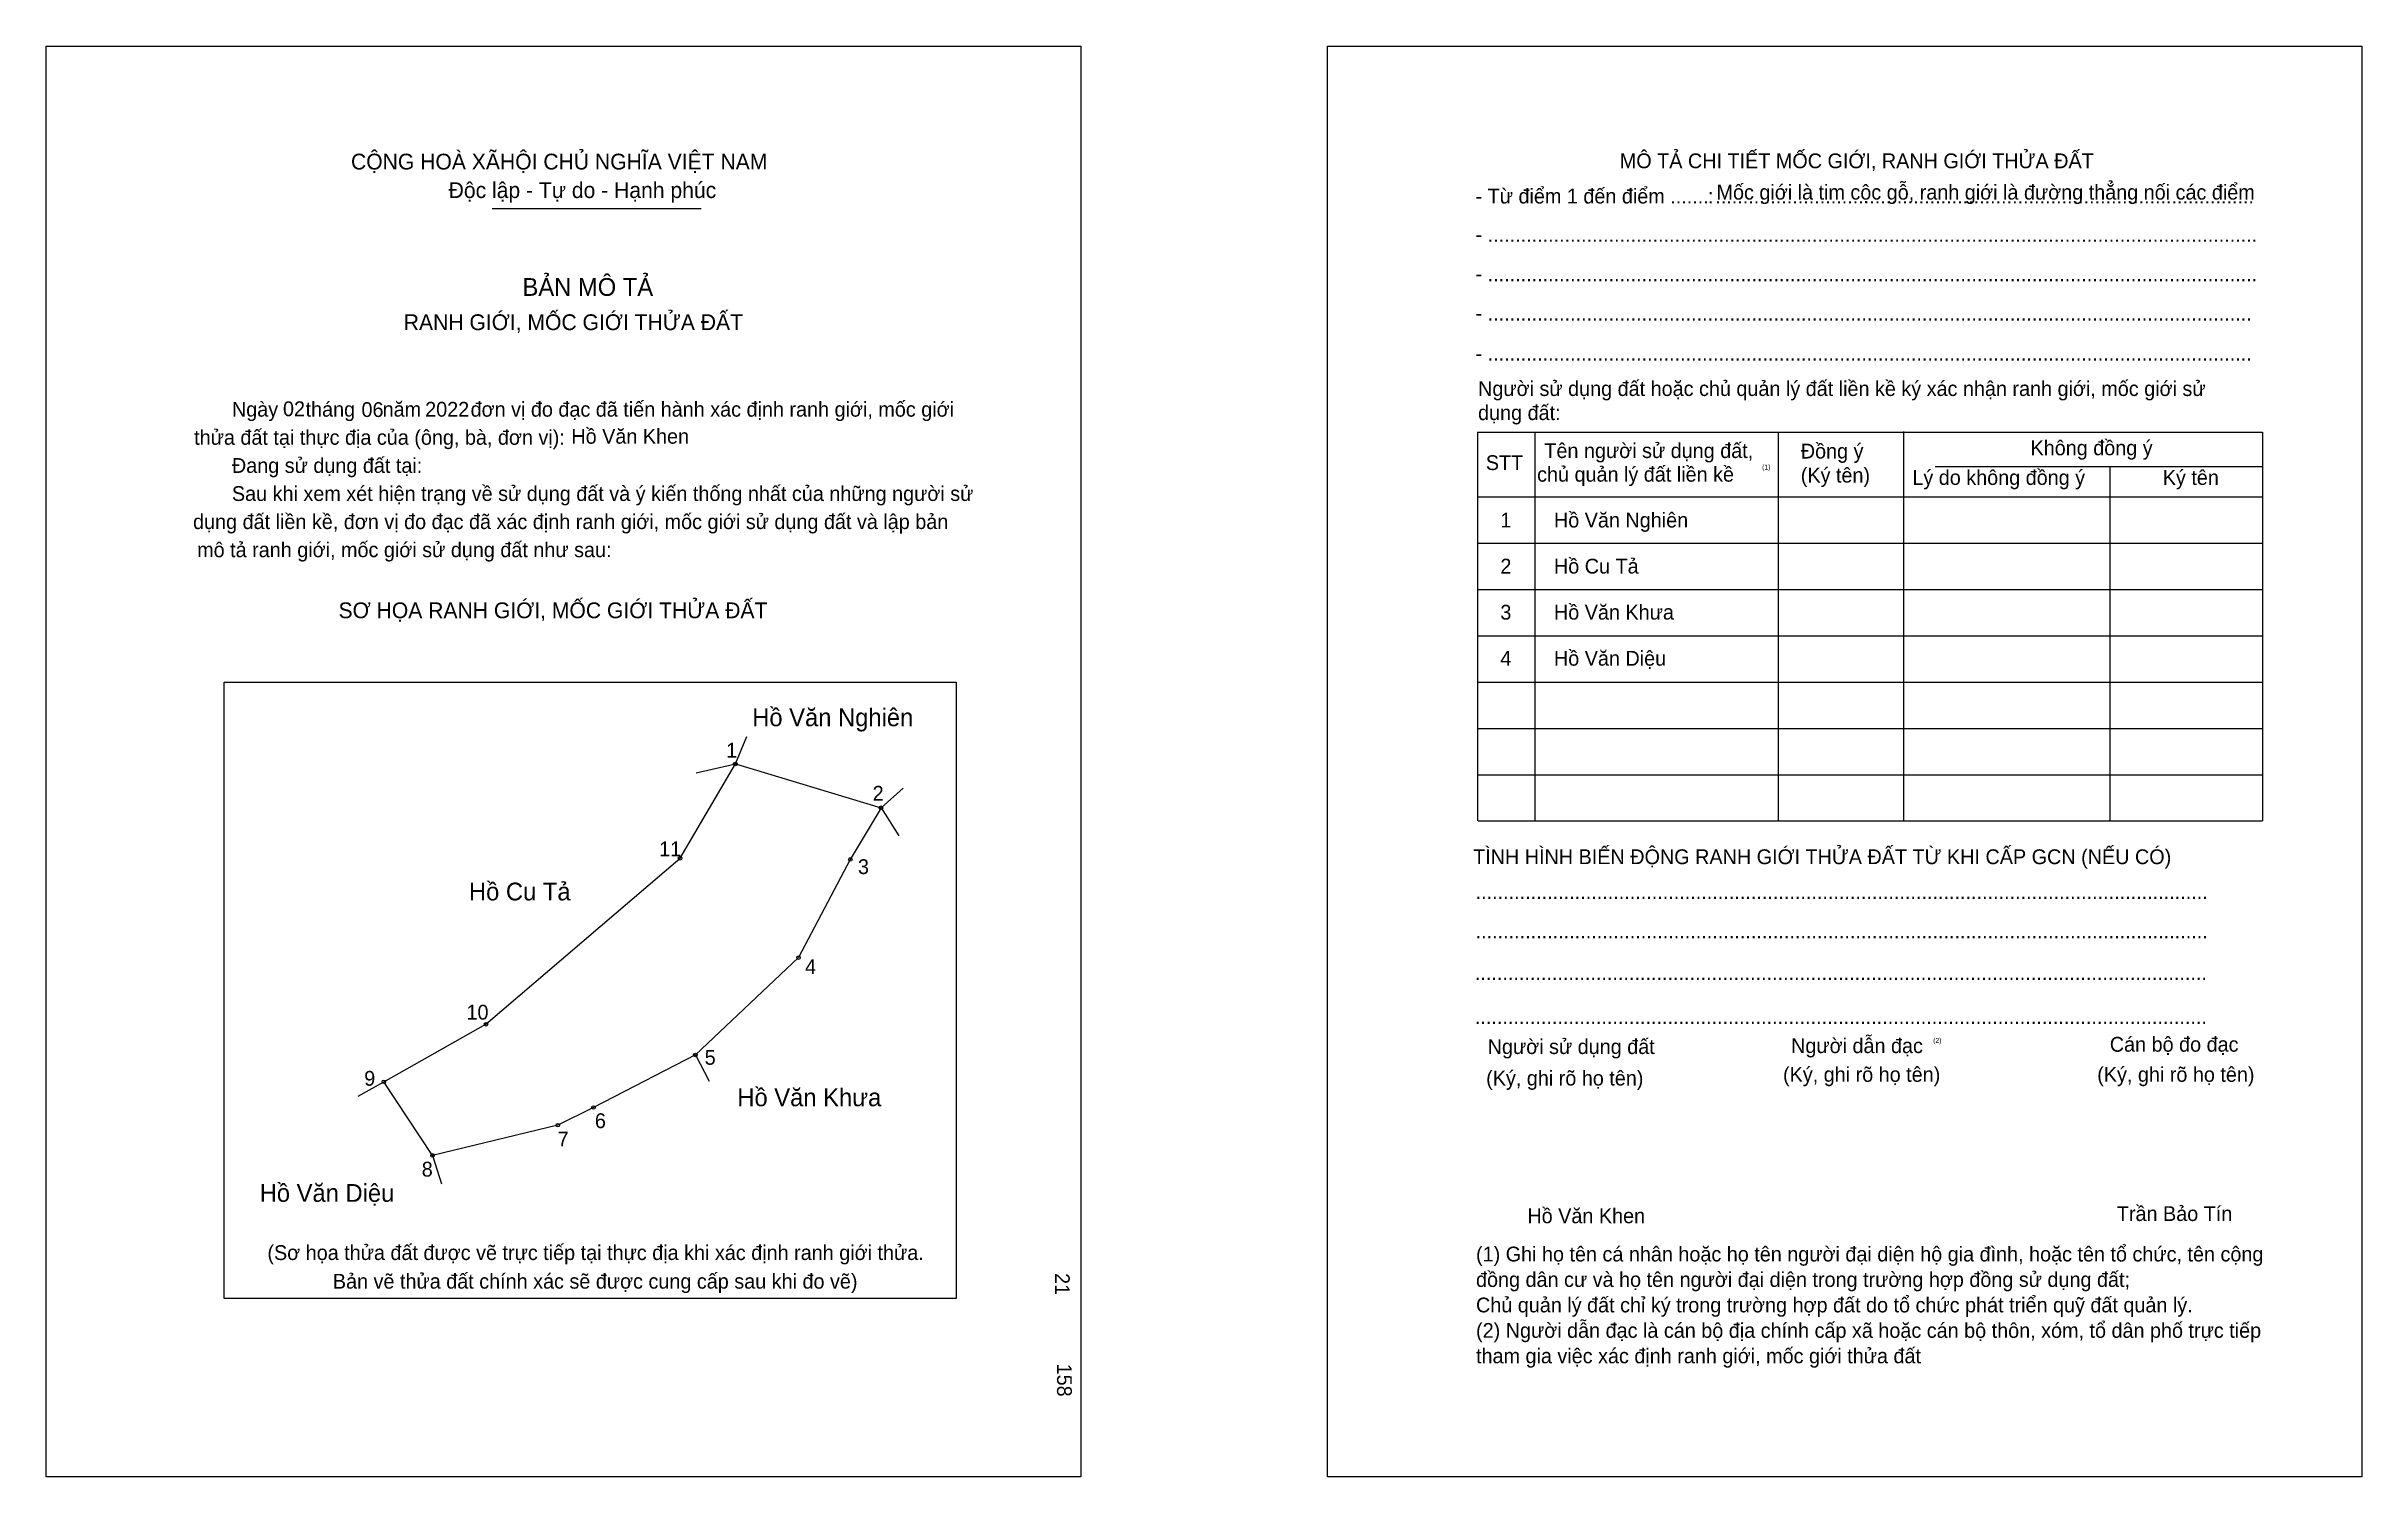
# Model space of a CAD drawing. Extents: x 547005 to 547800, y 1825745 to 1826237.
import ezdxf

# ---------------------------------------------------------------- set-up
doc = ezdxf.new("R2010")
doc.units = 0
for name, color, linetype in [('bmtKhungInTrang1', 7, 'Continuous'), ('bmtKhungInTrang2', 7, 'Continuous'), ('bmtNoiDung', 7, 'Continuous'), ('bmtTemplate', 7, 'Continuous'), ('CanhThua', 7, 'Continuous'), ('MocDinhThua', 7, 'Continuous'), ('RauThua', 7, 'Continuous'), ('SoHieuDinhThua', 7, 'Continuous'), ('TenChuLanCan', 7, 'Continuous')]:
    doc.layers.add(name, color=color, linetype=linetype)

msp = doc.modelspace()

# ---------------------------------------------------------------- linework, layer by layer
at = {"layer": 'bmtKhungInTrang1'}
msp.add_lwpolyline([(547004.55, 1826237.2), (547360.1, 1826237.2), (547360.1, 1825745.44), (547004.55, 1825745.44)], close=True, dxfattribs=at)
at = {"layer": 'bmtKhungInTrang2'}
msp.add_lwpolyline([(547444.89, 1826237.2), (547800.43, 1826237.2), (547800.43, 1825745.44), (547444.89, 1825745.44)], close=True, dxfattribs=at)
at = {"layer": 'bmtTemplate'}
for p, q in [((547157.77, 1826181.47), (547229.67, 1826181.47)), ((547516.21, 1826104.56), (547516.21, 1825970.87)), ((547599.85, 1826104.56), (547599.85, 1825970.87)), ((547642.88, 1826104.72), (547642.88, 1825970.87)), ((547766.39, 1826104.56), (547766.39, 1825970.87)), ((547653.79, 1826092.79), (547766.39, 1826092.79)), ((547496.71, 1826082.28), (547766.39, 1826082.28)), ((547496.71, 1826066.37), (547766.39, 1826066.37)), ((547496.71, 1826050.45), (547766.39, 1826050.45)), ((547496.71, 1826034.54), (547766.39, 1826034.54)), ((547496.71, 1826018.62), (547766.39, 1826018.62)), ((547496.71, 1826002.71), (547766.39, 1826002.71)), ((547496.71, 1825986.79), (547766.39, 1825986.79)), ((547496.71, 1825970.87), (547766.39, 1825970.87))]:
    msp.add_line(p, q, dxfattribs=at)
for points in [[(547496.54, 1826104.56), (547766.39, 1826104.56)], [(547496.54, 1826104.56), (547496.54, 1825970.87)], [(547713.9, 1826092.63), (547713.9, 1825970.87)]]:
    msp.add_lwpolyline(points, dxfattribs=at)
msp.add_lwpolyline([(547065.72, 1825806.68), (547065.72, 1826018.61), (547317.3, 1826018.61), (547317.3, 1825806.68)], close=True, dxfattribs=at)
at = {"layer": 'CanhThua'}
for p, q in [((547222.41, 1825958.03), (547241.43, 1825990.47)), ((547241.43, 1825990.47), (547291.48, 1825975.43)), ((547291.48, 1825975.43), (547280.92, 1825957.65)), ((547155.68, 1825900.98), (547222.41, 1825958.03)), ((547280.92, 1825957.65), (547263.12, 1825923.88)), ((547263.12, 1825923.88), (547227.68, 1825890.44)), ((547120.59, 1825881.2), (547155.68, 1825900.98)), ((547227.68, 1825890.44), (547192.64, 1825872.36)), ((547137.28, 1825855.89), (547120.59, 1825881.2)), ((547192.64, 1825872.36), (547180.39, 1825866.29)), ((547180.39, 1825866.29), (547137.28, 1825855.89))]:
    msp.add_line(p, q, dxfattribs=at)
at = {"layer": 'MocDinhThua'}
for centre in [(547241.43, 1825990.47), (547291.48, 1825975.43), (547222.41, 1825958.03), (547280.92, 1825957.65), (547263.12, 1825923.88), (547155.68, 1825900.98), (547227.68, 1825890.44), (547120.59, 1825881.2), (547192.64, 1825872.36), (547180.39, 1825866.29), (547137.28, 1825855.89)]:
    msp.add_circle(centre, 0.61, dxfattribs=at)
at = {"layer": 'RauThua'}
for p, q in [((547241.43, 1825990.47), (547245.33, 1825999.92)), ((547227.88, 1825987.46), (547241.43, 1825990.47)), ((547291.48, 1825975.43), (547299.08, 1825982.14)), ((547291.48, 1825975.43), (547297.6, 1825965.81)), ((547138.18, 1825891.11), (547155.68, 1825900.98)), ((547227.68, 1825890.44), (547232.38, 1825881.42)), ((547111.77, 1825876.23), (547120.59, 1825881.2)), ((547137.28, 1825855.89), (547140.36, 1825846.17))]:
    msp.add_line(p, q, dxfattribs=at)

# ---------------------------------------------------------------- texts
at = {"layer": 'bmtNoiDung'}
for s, height, p in [('02', 5.087, (547085.91, 1826110.04)), ('06', 5.087, (547112.89, 1826109.76)), ('2022', 5.087, (547134.78, 1826109.87)), ('Hồ Văn Khen', 5.0872, (547185.03, 1826100.58)), ('1', 5.09, (547504.36, 1826071.78)), ('Hồ Văn Nghiên ', 5.0872, (547522.78, 1826071.78)), ('2', 5.09, (547504.36, 1826055.94)), ('Hồ Cu Tả ', 5.087, (547522.78, 1826055.94)), ('3', 5.09, (547504.36, 1826040.1)), ('Hồ Văn Khưa ', 5.0872, (547522.78, 1826040.1)), ('4', 5.09, (547504.36, 1826024.26)), ('Hồ Văn Diệu ', 5.0872, (547522.78, 1826024.26)), ('Hồ Văn Khen', 5.0872, (547513.65, 1825832.59))]:
    msp.add_text(s, height=height, dxfattribs=at).set_placement(p)
for s, p in [('21', (547351.24, 1825815.44)), ('158', (547351.97, 1825784.31))]:
    msp.add_text(s, height=5.087, rotation=270, dxfattribs=at).set_placement(p)
at = {"layer": 'bmtTemplate'}
for s, height, p in [('CỘNG HOÀ XÃHỘI CHỦ NGHĨA VIỆT NAM', 5.4264, (547109.28, 1826194.85)), ('MÔ TẢ CHI TIẾT MỐC GIỚI, RANH GIỚI THỬA ĐẤT', 5.0853, (547545.42, 1826195.28)), ('Độc lập - Tự do - Hạnh phúc', 5.4264, (547142.84, 1826185.04)), ('- Từ điểm 1 đến điểm .......', 5.0853, (547495.85, 1826183.16)), ('Mốc giới là tim cộc gỗ, ranh giới là đường thẳng nối các điểm', 5.0853, (547578.67, 1826184.5)), (':', 5.09, (547575.74, 1826183.16)), ('..................................................................................................', 5.0853, (547578.25, 1826183.16)), ('- ............................................................................................................................................', 5.0853, (547495.85, 1826169.98)), ('BẢN MÔ TẢ', 6.105, (547168.24, 1826151.41)), ('- ............................................................................................................................................', 5.0853, (547495.85, 1826156.45)), ('RANH GIỚI, MỐC GIỚI THỬA ĐẤT', 5.4264, (547127.42, 1826139.63)), ('- ...........................................................................................................................................', 5.0853, (547495.85, 1826142.92)), ('- ...........................................................................................................................................', 5.0853, (547495.85, 1826129.08)), ('Người sử dụng đất hoặc chủ quản lý đất liền kề ký xác nhận ranh giới, mốc giới sử', 5.0853, (547496.71, 1826116.98)), ('Ngày     tháng     năm         đơn vị đo đạc đã tiến hành xác định ranh giới, mốc giới ', 5.0872, (547068.35, 1826109.87)), ('dụng đất:', 5.085, (547496.71, 1826108.7)), ('thửa đất tại thực địa của (ông, bà, đơn vị):', 5.0872, (547055.38, 1826100.21)), ('Tên người sử dụng đất,', 5.0853, (547519.49, 1826095.65)), ('Đồng ý', 5.085, (547607.63, 1826095.49)), ('Không đồng ý', 5.0853, (547686.6, 1826096.61)), ('Đang sử dụng đất tại:', 5.0872, (547068.35, 1826090.55)), ('STT', 5.085, (547499.37, 1826091.52)), ('chủ quản lý đất liền kề', 5.0853, (547517, 1826087.52)), ('(1)', 1.696, (547594.34, 1826091.7)), ('(Ký tên)', 5.085, (547607.63, 1826087.22)), ('Sau khi xem xét hiện trạng về sử dụng đất và ý kiến thống nhất của những người sử ', 5.0872, (547068.35, 1826080.89)), ('Lý do không đồng ý', 5.0853, (547645.99, 1826086.42)), ('Ký tên', 5.085, (547732.05, 1826086.42)), ('dụng đất liền kề, đơn vị đo đạc đã xác định ranh giới, mốc giới sử dụng đất và lập bản', 5.0872, (547055, 1826071.23)), ('mô tả ranh giới, mốc giới sử dụng đất như sau:', 5.0872, (547056.4, 1826061.57)), ('SƠ HỌA RANH GIỚI, MỐC GIỚI THỬA ĐẤT', 5.4264, (547105, 1826040.58)), ('TÌNH HÌNH BIẾN ĐỘNG RANH GIỚI THỬA ĐẤT TỪ KHI CẤP GCN (NẾU CÓ)', 5.0853, (547494.99, 1825956.03)), ('.....................................................................................................................................', 5.09292, (547495.85, 1825944.07)), ('.....................................................................................................................................', 5.09292, (547495.85, 1825930.54)), ('.....................................................................................................................................', 5.09292, (547495.59, 1825916.21)), ('.....................................................................................................................................', 5.09292, (547495.59, 1825901.09)), ('Người sử dụng đất', 5.0853, (547500, 1825890.75)), ('Người dẫn đạc', 5.0853, (547604.3, 1825891.07)), ('(2)', 1.696, (547653.13, 1825894.58)), ('Cán bộ đo đạc', 5.0853, (547713.85, 1825891.55)), ('(Ký, ghi rõ họ tên)', 5.0853, (547499.48, 1825879.93)), ('(Ký, ghi rõ họ tên)', 5.0853, (547601.53, 1825881.2)), ('(Ký, ghi rõ họ tên)', 5.0853, (547709.53, 1825881.2)), ('Trần Bảo Tín', 5.0853, (547716.27, 1825833.34)), ('(Sơ họa thửa đất được vẽ trực tiếp tại thực địa khi xác định ranh giới thửa.', 5.0872, (547080.56, 1825819.93)), ('(1) Ghi họ tên cá nhân hoặc họ tên người đại diện hộ gia đình, hoặc tên tổ chức, tên cộng', 5.0853, (547496, 1825819.44)), ('Bản vẽ thửa đất chính xác sẽ được cung cấp sau khi đo vẽ)', 5.0872, (547103.05, 1825810.09)), ('đồng dân cư và họ tên người đại diện trong trường hợp đồng sử dụng đất;', 5.0853, (547496, 1825810.69)), ('Chủ quản lý đất chỉ ký trong trường hợp đất do tổ chức phát triển quỹ đất quản lý.', 5.0853, (547496, 1825801.93)), ('(2) Người dẫn đạc là cán bộ địa chính cấp xã hoặc cán bộ thôn, xóm, tổ dân phố trực tiếp', 5.0853, (547496, 1825793.18)), ('tham gia việc xác định ranh giới, mốc giới thửa đất', 5.0853, (547496, 1825784.43))]:
    msp.add_text(s, height=height, dxfattribs=at).set_placement(p)
at = {"layer": 'SoHieuDinhThua'}
for s, height, p in [('1', 5.09, (547238.25, 1825992.66)), ('2', 5.09, (547288.6, 1825977.86)), ('11', 5.086, (547215.21, 1825958.75)), ('3', 5.09, (547283.54, 1825952.62)), ('4', 5.09, (547265.36, 1825918.25)), ('10', 5.086, (547148.98, 1825902.6)), ('5', 5.09, (547230.86, 1825887.05)), ('9', 5.09, (547113.83, 1825879.85)), ('6', 5.09, (547193.12, 1825865.28)), ('7', 5.09, (547180.31, 1825858.97)), ('8', 5.09, (547133.6, 1825848.61))]:
    msp.add_text(s, height=height, dxfattribs=at).set_placement(p)
at = {"layer": 'TenChuLanCan'}
for s, height, p in [('Hồ Văn Nghiên', 6.1037, (547247.2, 1826003.45)), ('Hồ Cu Tả', 6.104, (547149.83, 1825943.57)), ('Hồ Văn Khưa', 6.1037, (547242.08, 1825872.8)), ('Hồ Văn Diệu', 6.1037, (547077.9, 1825839.94))]:
    msp.add_text(s, height=height, dxfattribs=at).set_placement(p)

doc.saveas('drawing.dxf')
